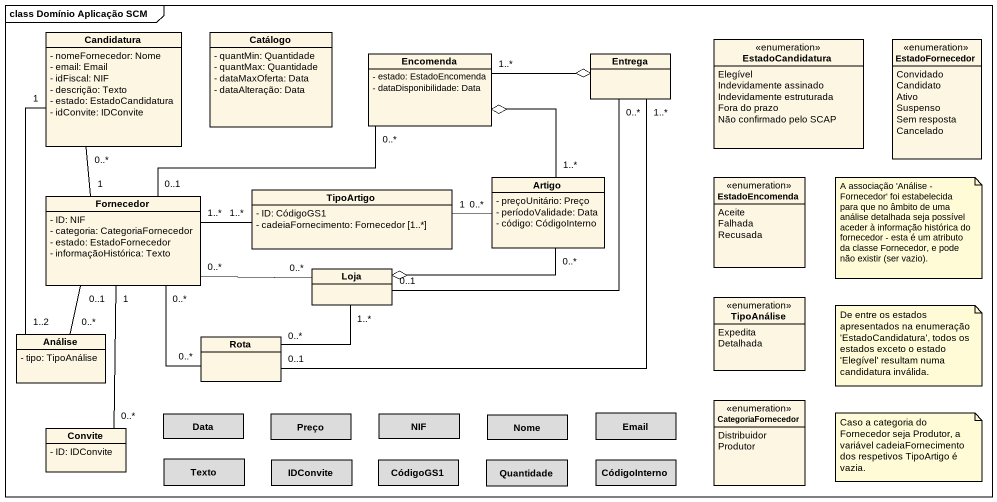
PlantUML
@startuml
mainframe class Domínio Aplicação SCM
hide circle
hide empty members
skinparam classAttributeIconSize 0
class Candidatura {
  - nomeFornecedor: Nome
  - email: Email
  - idFiscal: NIF
  - descrição: Texto
  - estado: EstadoCandidatura
  - idConvite: IDConvite
}
class Catálogo {
  - quantMin: Quantidade
  - quantMax: Quantidade
  - dataMaxOferta: Data
  - dataAlteração: Data
}
class Encomenda {
  - estado: EstadoEncomenda
  - dataDisponibilidade: Data
}
class Entrega
enum EstadoCandidatura {
  Elegível
  Indevidamente assinado
  Indevidamente estruturada
  Fora do prazo
  Não confirmado pelo SCAP
}
enum EstadoFornecedor {
  Convidado
  Candidato
  Ativo
  Suspenso
  Sem resposta
  Cancelado
}
class Fornecedor {
  - ID: NIF
  - categoria: CategoriaFornecedor
  - estado: EstadoFornecedor
  - informaçãoHistórica: Texto
}
class TipoArtigo {
  - ID: CódigoGS1
  - cadeiaFornecimento: Fornecedor [1..*]
}
class Artigo {
  - preçoUnitário: Preço
  - períodoValidade: Data
  - código: CódigoInterno
}
enum EstadoEncomenda {
  Aceite
  Falhada
  Recusada
}
class Loja
enum TipoAnálise {
  Expedita
  Detalhada
}
class Análise {
  - tipo: TipoAnálise
}
class Rota
enum CategoriaFornecedor {
  Distribuidor
  Produtor
}
class Convite {
  - ID: IDConvite
}
class Data #DCDCDC
class Preço #DCDCDC
class NIF #DCDCDC
class Nome #DCDCDC
class Email #DCDCDC
class Texto #DCDCDC
class IDConvite #DCDCDC
class CódigoGS1 #DCDCDC
class Quantidade #DCDCDC
class CódigoInterno #DCDCDC
Candidatura "0..*" -- "1" Fornecedor
Encomenda "1..*" -right-o Entrega
Encomenda "0..*" -left- "0..1" Fornecedor
Fornecedor "1..*" -right- "1..*" TipoArtigo
Fornecedor "0..*" -right- "0..*" Loja
Fornecedor "0..*" -- "0..*" Rota
Fornecedor "1" -- "0..*" Convite
TipoArtigo "1" -right- "0..*" Artigo
Artigo "1..*" -up-o Encomenda
Artigo "0..*" -left-o Loja
Loja "0..1" -up- "0..*" Entrega
Loja "1..*" -- "0..*" Rota
Análise "1..2" -up- "1" Candidatura
Análise "0..*" -up- "0..1" Fornecedor
Rota "0..1" -up- "1..*" Entrega
note as N1
  A associação 'Análise - Fornecedor' foi estabelecida para que no âmbito de uma análise detalhada seja possível aceder à informação histórica do fornecedor - esta é um atributo da classe Fornecedor, e pode não existir (ser vazio).
end note
note as N2
  De entre os estados apresentados na enumeração 'EstadoCandidatura', todos os estados exceto o estado 'Elegível' resultam numa candidatura inválida.
end note
note as N3
  Caso a categoria do Fornecedor seja Produtor, a variável cadeiaFornecimento dos respetivos TipoArtigo é vazia.
end note
@enduml
